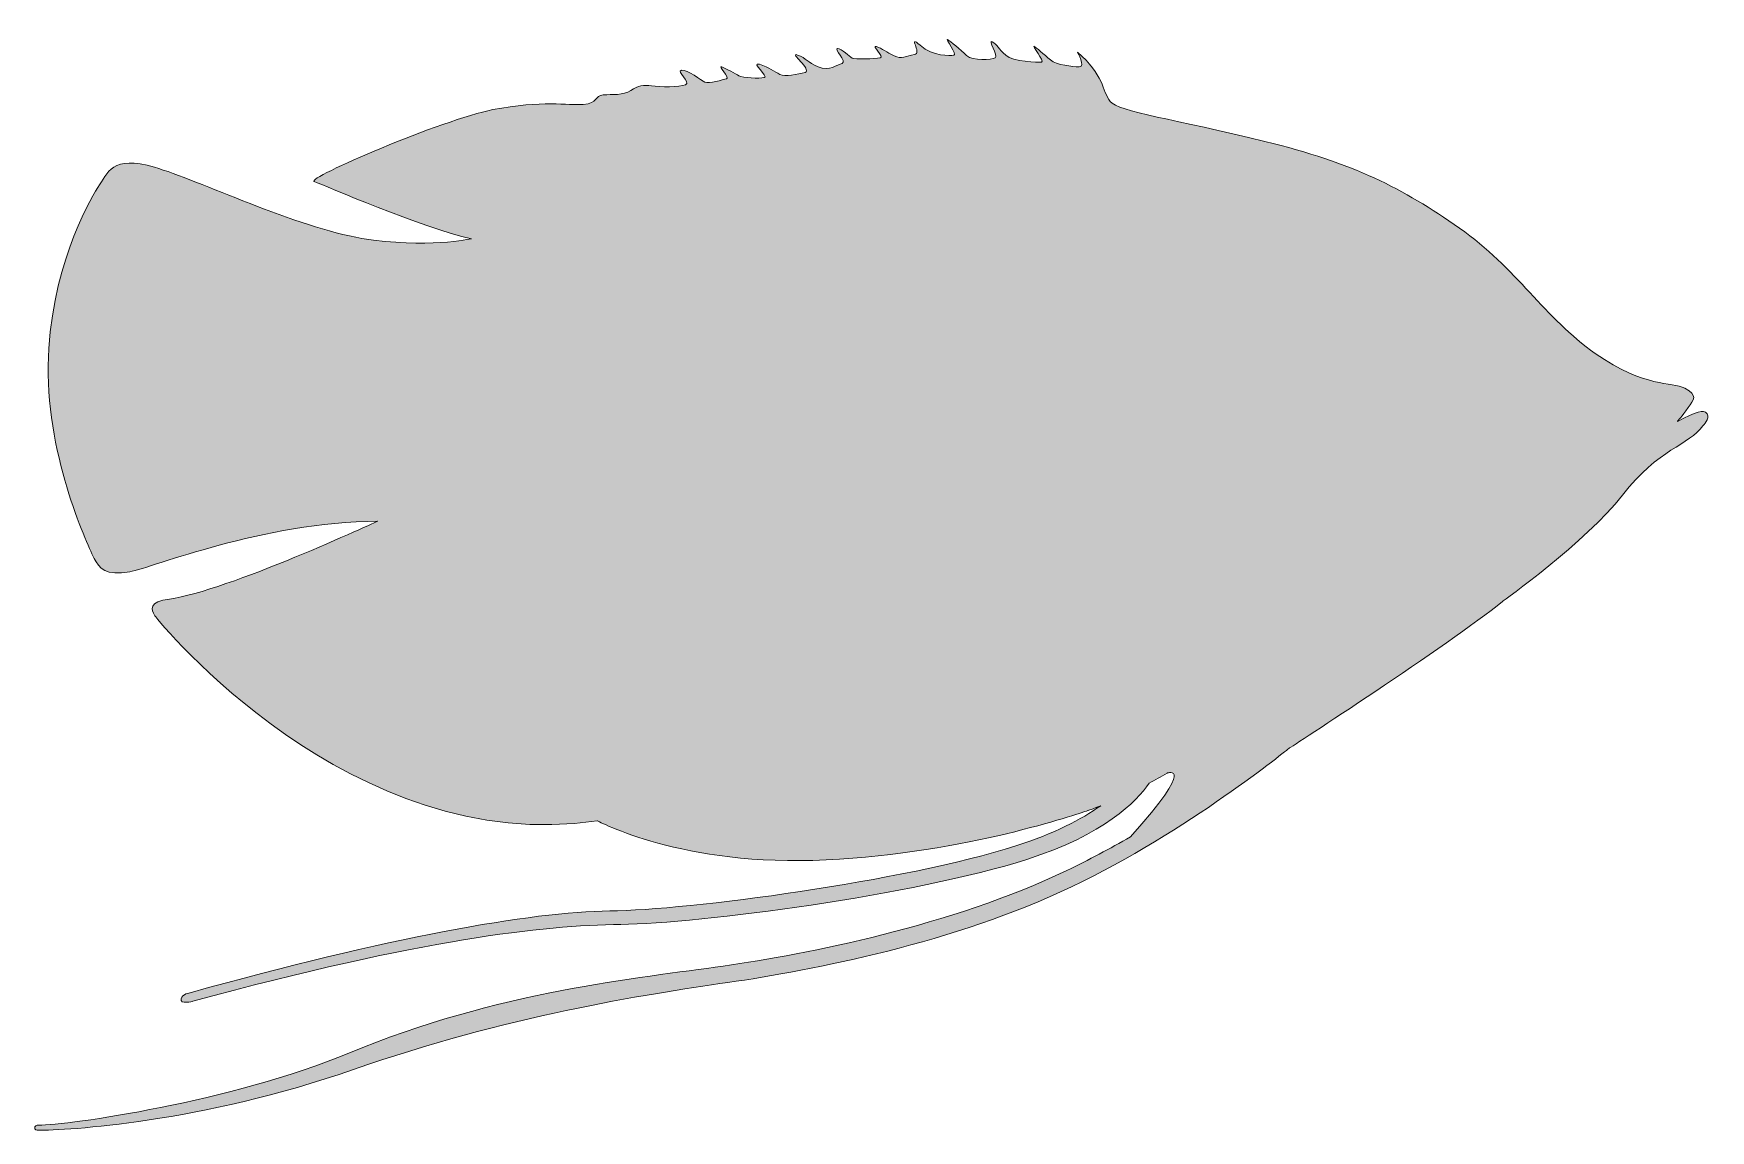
# Model space of a CAD drawing. Header units: inches. Extents: x 3.86 to 8.37, y -6.93 to -3.98.
import ezdxf

# ---------------------------------------------------------------- set-up
doc = ezdxf.new("R2010")
doc.units = ezdxf.units.IN
doc.header["$MEASUREMENT"] = 0
doc.layers.add('Layer 1', color=7, linetype='Continuous')

msp = doc.modelspace()

# ---------------------------------------------------------------- hatches: boundary and pattern name
at = {"layer": 'Layer 1', "true_color": 0xffffff}
h = msp.add_hatch(color=7, dxfattribs=at)
h.dxf.hatch_style = 2
edge = h.paths.add_edge_path()
edge.add_spline(control_points=[(4.0296, -4.3936), (4.0563, -4.3531), (4.0672, -4.3051), (4.1825, -4.3387), (4.2977, -4.3723), (4.5672, -4.5018), (4.7403, -4.5301), (4.9134, -4.5584), (5.0352, -4.5313), (5.0352, -4.5313), (4.9048, -4.5026), (4.6373, -4.3865), (4.6124, -4.3774), (4.5876, -4.3684), (4.9594, -4.2098), (5.0928, -4.1836), (5.2261, -4.1574), (5.2954, -4.1732), (5.3361, -4.1696), (5.3768, -4.166), (5.3668, -4.1457), (5.3903, -4.1438), (5.4137, -4.1419), (5.4437, -4.1459), (5.4642, -4.1321), (5.4848, -4.1183), (5.4981, -4.1163), (5.5204, -4.1196), (5.5426, -4.1231), (5.5954, -4.1228), (5.6115, -4.1164), (5.6275, -4.1099), (5.585, -4.08), (5.6007, -4.0774), (5.6165, -4.0748), (5.6542, -4.1059), (5.664, -4.1098), (5.6738, -4.1137), (5.7127, -4.103), (5.7222, -4.1007), (5.7317, -4.0984), (5.6966, -4.0628), (5.7094, -4.0686), (5.7221, -4.0743), (5.7452, -4.0863), (5.7555, -4.0926), (5.7659, -4.0989), (5.8101, -4.0994), (5.8234, -4.0974), (5.8368, -4.0954), (5.7851, -4.0539), (5.8109, -4.0615), (5.8366, -4.069), (5.8511, -4.0819), (5.8653, -4.0885), (5.8795, -4.0951), (5.9134, -4.0893), (5.9333, -4.0832), (5.9532, -4.0771), (5.8882, -4.0275), (5.9131, -4.0365), (5.938, -4.0456), (5.9379, -4.0557), (5.9687, -4.0683), (5.9995, -4.081), (6.0189, -4.0624), (6.0331, -4.0589), (6.0474, -4.0554), (6.0093, -4.0181), (6.0209, -4.0191), (6.0324, -4.02), (6.0525, -4.0403), (6.0599, -4.0448), (6.0673, -4.0493), (6.1219, -4.0461), (6.1353, -4.0441), (6.1486, -4.0421), (6.1103, -4.0087), (6.1254, -4.0137), (6.1405, -4.0189), (6.1529, -4.0285), (6.173, -4.0387), (6.1931, -4.0489), (6.2056, -4.0383), (6.2276, -4.0354), (6.2496, -4.0326), (6.2075, -3.9786), (6.2429, -4.0103), (6.2783, -4.042), (6.3237, -4.0372), (6.3338, -4.0372), (6.3439, -4.0373), (6.3097, -3.9902), (6.3171, -3.9947), (6.3245, -3.9992), (6.3514, -4.0216), (6.3679, -4.0377), (6.3844, -4.0539), (6.4361, -4.0488), (6.445, -4.0441), (6.454, -4.0394), (6.4237, -3.9927), (6.437, -4.0008), (6.4503, -4.0089), (6.4541, -4.0193), (6.4735, -4.0372), (6.493, -4.0551), (6.5612, -4.0561), (6.5699, -4.0553), (6.5785, -4.0544), (6.5434, -4.0088), (6.5493, -4.0124), (6.5553, -4.016), (6.5762, -4.0348), (6.5936, -4.0495), (6.611, -4.0641), (6.6534, -4.0676), (6.6712, -4.0683), (6.689, -4.069), (6.6667, -4.0291), (6.6667, -4.0291), (6.7379, -4.0886), (6.7326, -4.1339), (6.7544, -4.1614), (6.7762, -4.1888), (6.9312, -4.2102), (7.1709, -4.2689), (7.4106, -4.3276), (7.5416, -4.3951), (7.6949, -4.5025), (7.8483, -4.61), (7.924, -4.7451), (8.0605, -4.8402), (8.1971, -4.9354), (8.2648, -4.9139), (8.3012, -4.9339), (8.3376, -4.954), (8.326, -4.9632), (8.3101, -4.9859), (8.2942, -5.0087), (8.2814, -5.0231), (8.2814, -5.0231), (8.3325, -4.9977), (8.3519, -4.9887), (8.3612, -5.0023), (8.3704, -5.0159), (8.3503, -5.0347), (8.3503, -5.0347), (8.3122, -5.0874), (8.2311, -5.0958), (8.1334, -5.2216), (8.0356, -5.3474), (7.8103, -5.5081), (7.8103, -5.5081), (7.6668, -5.6243), (7.2361, -5.903), (7.2361, -5.903), (7.2361, -5.903), (6.9638, -6.1261), (6.6509, -6.276), (6.3381, -6.4259), (5.9522, -6.5011), (5.7259, -6.5336), (5.4996, -6.5661), (5.1268, -6.6248), (4.7178, -6.7679), (4.3089, -6.911), (3.9438, -6.932), (3.8682, -6.9316), (3.8682, -6.9316), (3.8566, -6.9307), (3.8601, -6.9222), (3.8623, -6.9168), (3.8705, -6.9178), (3.8705, -6.9178), (3.9461, -6.9182), (4.3916, -6.855), (4.7052, -6.7238), (5.1049, -6.5566), (5.487, -6.5219), (5.7133, -6.4894), (5.9395, -6.457), (6.3254, -6.3818), (6.6383, -6.2319), (6.6971, -6.2037), (6.7545, -6.1729), (6.809, -6.1415), (6.9913, -5.9388), (6.908, -5.9698), (6.908, -5.9698), (6.8915, -5.9795), (6.8753, -5.9884), (6.8596, -5.9968), (6.8253, -6.0466), (6.7383, -6.1359), (6.5307, -6.2021), (6.2276, -6.2988), (5.6497, -6.375), (5.4375, -6.3774), (5.2253, -6.3797), (4.9037, -6.4163), (4.2855, -6.5841), (4.2855, -6.5841), (4.2498, -6.594), (4.2536, -6.5775), (4.2565, -6.5645), (4.278, -6.5612), (4.278, -6.5612), (4.808, -6.413), (5.1956, -6.3432), (5.4077, -6.3409), (5.6199, -6.3386), (6.1978, -6.2623), (6.5009, -6.1657), (6.6039, -6.1329), (6.6772, -6.0943), (6.7291, -6.0577), (6.7076, -6.0664), (6.6947, -6.0708), (6.6947, -6.0708), (6.6629, -6.0799), (6.3771, -6.1835), (5.9904, -6.2035), (5.6037, -6.2234), (5.3742, -6.098), (5.3742, -6.098), (4.7138, -6.1985), (4.1936, -5.5623), (4.1833, -5.546), (4.173, -5.5296), (4.1654, -5.5088), (4.2228, -5.5011), (4.375, -5.4807), (4.7836, -5.2914), (4.7836, -5.2914), (4.472, -5.2943), (4.1793, -5.416), (4.1155, -5.4278), (4.0516, -5.4395), (4.0325, -5.4178), (4.0199, -5.3919), (4.0073, -5.366), (3.8921, -5.1259), (3.896, -4.8731), (3.8998, -4.6204), (4.003, -4.4341), (4.0296, -4.3936)], knot_values=[0, 0, 0, 0, 1, 1, 1, 2, 2, 2, 3, 3, 3, 4, 4, 4, 5, 5, 5, 6, 6, 6, 7, 7, 7, 8, 8, 8, 9, 9, 9, 10, 10, 10, 11, 11, 11, 12, 12, 12, 13, 13, 13, 14, 14, 14, 15, 15, 15, 16, 16, 16, 17, 17, 17, 18, 18, 18, 19, 19, 19, 20, 20, 20, 21, 21, 21, 22, 22, 22, 23, 23, 23, 24, 24, 24, 25, 25, 25, 26, 26, 26, 27, 27, 27, 28, 28, 28, 29, 29, 29, 30, 30, 30, 31, 31, 31, 32, 32, 32, 33, 33, 33, 34, 34, 34, 35, 35, 35, 36, 36, 36, 37, 37, 37, 38, 38, 38, 39, 39, 39, 40, 40, 40, 41, 41, 41, 42, 42, 42, 43, 43, 43, 44, 44, 44, 45, 45, 45, 46, 46, 46, 47, 47, 47, 48, 48, 48, 49, 49, 49, 50, 50, 50, 51, 51, 51, 52, 52, 52, 53, 53, 53, 54, 54, 54, 55, 55, 55, 56, 56, 56, 57, 57, 57, 58, 58, 58, 59, 59, 59, 60, 60, 60, 61, 61, 61, 62, 62, 62, 63, 63, 63, 64, 64, 64, 65, 65, 65, 66, 66, 66, 67, 67, 67, 68, 68, 68, 69, 69, 69, 70, 70, 70, 71, 71, 71, 72, 72, 72, 73, 73, 73, 74, 74, 74, 75, 75, 75, 76, 76, 76, 77, 77, 77, 78, 78, 78, 79, 79, 79, 80, 80, 80, 81, 81, 81, 82, 82, 82, 82], degree=3, periodic=1)

# ---------------------------------------------------------------- linework, layer by layer
at = {"layer": 'Layer 1', "color": 7, "lineweight": 18, "true_color": 0xffffff}
msp.add_open_spline([(4.0296, -4.3936), (4.0563, -4.3531), (4.0672, -4.3051), (4.1825, -4.3387), (4.2977, -4.3723), (4.5672, -4.5018), (4.7403, -4.5301), (4.9134, -4.5584), (5.0352, -4.5313), (5.0352, -4.5313), (4.9048, -4.5026), (4.6373, -4.3865), (4.6124, -4.3774), (4.5876, -4.3684), (4.9594, -4.2098), (5.0928, -4.1836), (5.2261, -4.1574), (5.2954, -4.1732), (5.3361, -4.1696), (5.3768, -4.166), (5.3668, -4.1457), (5.3903, -4.1438), (5.4137, -4.1419), (5.4437, -4.1459), (5.4642, -4.1321), (5.4848, -4.1183), (5.4981, -4.1163), (5.5204, -4.1196), (5.5426, -4.1231), (5.5954, -4.1228), (5.6115, -4.1164), (5.6275, -4.1099), (5.585, -4.08), (5.6007, -4.0774), (5.6165, -4.0748), (5.6542, -4.1059), (5.664, -4.1098), (5.6738, -4.1137), (5.7127, -4.103), (5.7222, -4.1007), (5.7317, -4.0984), (5.6966, -4.0628), (5.7094, -4.0686), (5.7221, -4.0743), (5.7452, -4.0863), (5.7555, -4.0926), (5.7659, -4.0989), (5.8101, -4.0994), (5.8234, -4.0974), (5.8368, -4.0954), (5.7851, -4.0539), (5.8109, -4.0615), (5.8366, -4.069), (5.8511, -4.0819), (5.8653, -4.0885), (5.8795, -4.0951), (5.9134, -4.0893), (5.9333, -4.0832), (5.9532, -4.0771), (5.8882, -4.0275), (5.9131, -4.0365), (5.938, -4.0456), (5.9379, -4.0557), (5.9687, -4.0683), (5.9995, -4.081), (6.0189, -4.0624), (6.0331, -4.0589), (6.0474, -4.0554), (6.0093, -4.0181), (6.0209, -4.0191), (6.0324, -4.02), (6.0525, -4.0403), (6.0599, -4.0448), (6.0673, -4.0493), (6.1219, -4.0461), (6.1353, -4.0441), (6.1486, -4.0421), (6.1103, -4.0087), (6.1254, -4.0137), (6.1405, -4.0189), (6.1529, -4.0285), (6.173, -4.0387), (6.1931, -4.0489), (6.2056, -4.0383), (6.2276, -4.0354), (6.2496, -4.0326), (6.2075, -3.9786), (6.2429, -4.0103), (6.2783, -4.042), (6.3237, -4.0372), (6.3338, -4.0372), (6.3439, -4.0373), (6.3097, -3.9902), (6.3171, -3.9947), (6.3245, -3.9992), (6.3514, -4.0216), (6.3679, -4.0377), (6.3844, -4.0539), (6.4361, -4.0488), (6.445, -4.0441), (6.454, -4.0394), (6.4237, -3.9927), (6.437, -4.0008), (6.4503, -4.0089), (6.4541, -4.0193), (6.4735, -4.0372), (6.493, -4.0551), (6.5612, -4.0561), (6.5699, -4.0553), (6.5785, -4.0544), (6.5434, -4.0088), (6.5493, -4.0124), (6.5553, -4.016), (6.5762, -4.0348), (6.5936, -4.0495), (6.611, -4.0641), (6.6534, -4.0676), (6.6712, -4.0683), (6.689, -4.069), (6.6667, -4.0291), (6.6667, -4.0291), (6.7379, -4.0886), (6.7326, -4.1339), (6.7544, -4.1614), (6.7762, -4.1888), (6.9312, -4.2102), (7.1709, -4.2689), (7.4106, -4.3276), (7.5416, -4.3951), (7.6949, -4.5025), (7.8483, -4.61), (7.924, -4.7451), (8.0605, -4.8402), (8.1971, -4.9354), (8.2648, -4.9139), (8.3012, -4.9339), (8.3376, -4.954), (8.326, -4.9632), (8.3101, -4.9859), (8.2942, -5.0087), (8.2814, -5.0231), (8.2814, -5.0231), (8.3325, -4.9977), (8.3519, -4.9887), (8.3612, -5.0023), (8.3704, -5.0159), (8.3503, -5.0347), (8.3503, -5.0347), (8.3122, -5.0874), (8.2311, -5.0958), (8.1334, -5.2216), (8.0356, -5.3474), (7.8103, -5.5081), (7.8103, -5.5081), (7.6668, -5.6243), (7.2361, -5.903), (7.2361, -5.903), (7.2361, -5.903), (6.9638, -6.1261), (6.6509, -6.276), (6.3381, -6.4259), (5.9522, -6.5011), (5.7259, -6.5336), (5.4996, -6.5661), (5.1268, -6.6248), (4.7178, -6.7679), (4.3089, -6.911), (3.9438, -6.932), (3.8682, -6.9316), (3.8682, -6.9316), (3.8566, -6.9307), (3.8601, -6.9222), (3.8623, -6.9168), (3.8705, -6.9178), (3.8705, -6.9178), (3.9461, -6.9182), (4.3916, -6.855), (4.7052, -6.7238), (5.1049, -6.5566), (5.487, -6.5219), (5.7133, -6.4894), (5.9395, -6.457), (6.3254, -6.3818), (6.6383, -6.2319), (6.6971, -6.2037), (6.7545, -6.1729), (6.809, -6.1415), (6.9913, -5.9388), (6.908, -5.9698), (6.908, -5.9698), (6.8915, -5.9795), (6.8753, -5.9884), (6.8596, -5.9968), (6.8253, -6.0466), (6.7383, -6.1359), (6.5307, -6.2021), (6.2276, -6.2988), (5.6497, -6.375), (5.4375, -6.3774), (5.2253, -6.3797), (4.9037, -6.4163), (4.2855, -6.5841), (4.2855, -6.5841), (4.2498, -6.594), (4.2536, -6.5775), (4.2565, -6.5645), (4.278, -6.5612), (4.278, -6.5612), (4.808, -6.413), (5.1956, -6.3432), (5.4077, -6.3409), (5.6199, -6.3386), (6.1978, -6.2623), (6.5009, -6.1657), (6.6039, -6.1329), (6.6772, -6.0943), (6.7291, -6.0577), (6.7076, -6.0664), (6.6947, -6.0708), (6.6947, -6.0708), (6.6629, -6.0799), (6.3771, -6.1835), (5.9904, -6.2035), (5.6037, -6.2234), (5.3742, -6.098), (5.3742, -6.098), (4.7138, -6.1985), (4.1936, -5.5623), (4.1833, -5.546), (4.173, -5.5296), (4.1654, -5.5088), (4.2228, -5.5011), (4.375, -5.4807), (4.7836, -5.2914), (4.7836, -5.2914), (4.472, -5.2943), (4.1793, -5.416), (4.1155, -5.4278), (4.0516, -5.4395), (4.0325, -5.4178), (4.0199, -5.3919), (4.0073, -5.366), (3.8921, -5.1259), (3.896, -4.8731), (3.8998, -4.6204), (4.003, -4.4341), (4.0296, -4.3936)], degree=3, knots=[0, 0, 0, 0, 1, 1, 1, 2, 2, 2, 3, 3, 3, 4, 4, 4, 5, 5, 5, 6, 6, 6, 7, 7, 7, 8, 8, 8, 9, 9, 9, 10, 10, 10, 11, 11, 11, 12, 12, 12, 13, 13, 13, 14, 14, 14, 15, 15, 15, 16, 16, 16, 17, 17, 17, 18, 18, 18, 19, 19, 19, 20, 20, 20, 21, 21, 21, 22, 22, 22, 23, 23, 23, 24, 24, 24, 25, 25, 25, 26, 26, 26, 27, 27, 27, 28, 28, 28, 29, 29, 29, 30, 30, 30, 31, 31, 31, 32, 32, 32, 33, 33, 33, 34, 34, 34, 35, 35, 35, 36, 36, 36, 37, 37, 37, 38, 38, 38, 39, 39, 39, 40, 40, 40, 41, 41, 41, 42, 42, 42, 43, 43, 43, 44, 44, 44, 45, 45, 45, 46, 46, 46, 47, 47, 47, 48, 48, 48, 49, 49, 49, 50, 50, 50, 51, 51, 51, 52, 52, 52, 53, 53, 53, 54, 54, 54, 55, 55, 55, 56, 56, 56, 57, 57, 57, 58, 58, 58, 59, 59, 59, 60, 60, 60, 61, 61, 61, 62, 62, 62, 63, 63, 63, 64, 64, 64, 65, 65, 65, 66, 66, 66, 67, 67, 67, 68, 68, 68, 69, 69, 69, 70, 70, 70, 71, 71, 71, 72, 72, 72, 73, 73, 73, 74, 74, 74, 75, 75, 75, 76, 76, 76, 77, 77, 77, 78, 78, 78, 79, 79, 79, 80, 80, 80, 81, 81, 81, 82, 82, 82, 82], dxfattribs=at)

doc.saveas('drawing.dxf')
